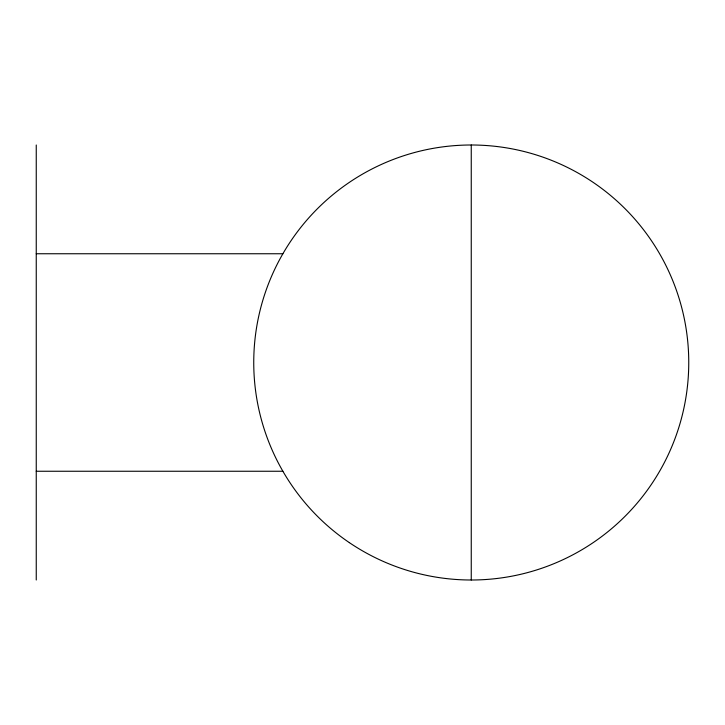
<?xml version="1.0" encoding="UTF-8"?>
<svg xmlns="http://www.w3.org/2000/svg" width="725" height="725" viewBox="0 0 725 725"><rect width="100%" height="100%" fill="white"/><g stroke="black" fill="none" stroke-linecap="round" stroke-linejoin="round"><path stroke-width="1.09" d="M36.25 253.75L282.886 253.75M36.25 471.25L282.886 471.25M471.25 145L471.25 580M36.25 145L36.25 580M349.341 542.626A217.5 217.5 0 0 0 688.197 378.015A217.5 217.5 0 0 0 376.212 166.859A217.5 217.5 0 0 0 349.341 542.626"/></g></svg>
